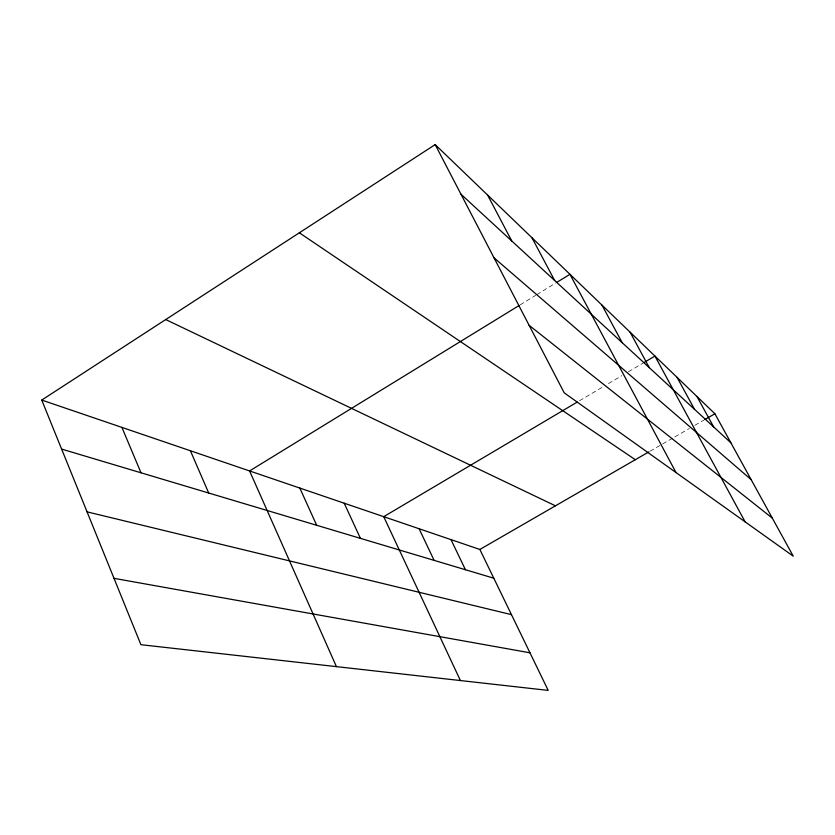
<?xml version="1.0" encoding="UTF-8"?>
<svg xmlns="http://www.w3.org/2000/svg" width="835" height="835" viewBox="0 0 835 835"><rect width="100%" height="100%" fill="white"/><g stroke="black" fill="none" stroke-linecap="round" stroke-linejoin="round"><path stroke-width="0.63" stroke-dasharray="4.17 3.13" d="M520.205 304.838L535.684 295.329M536.79 294.651L555.578 283.117M579.469 400.758L602.901 386.876M608.485 383.568L621.751 375.708M628.39 371.784L642.762 363.267M650.016 451.224L672.603 438.187M674.857 436.882L689.313 428.532M694.877 425.318L703.769 420.182"/><path stroke-width="1.25" d="M41.75 400.069L479.854 549.461L548.198 690.399L140.906 644.693L41.75 400.069L435.171 144.601L714.896 413.763L793.25 556.173L564.22 392.826L435.171 144.601M519.099 305.516L249.592 470.94L336.432 666.633M556.684 282.439L569.95 274.298L676.016 472.558M577.235 402.073L383.724 516.677L460.398 680.546M643.868 362.62L654.932 356.065L745.123 521.844M479.854 549.461L648.878 451.881M704.886 419.546L714.896 413.763M114.009 578.342L529.964 652.793M87.059 511.855L511.469 614.654M61.613 449.073L493.798 578.206M165.727 319.565L555.442 505.822M299.358 232.798L635.331 459.699M529.119 325.306L772.323 518.149M494.017 257.796L751.114 479.593M460.941 194.179L730.855 442.78M696.964 396.521L713.643 426.925M677.091 377.389L694.543 409.338M630.06 332.132L649.296 367.65M601.962 305.099L622.211 342.715M531.958 237.735L554.649 280.487M487.609 195.066L511.751 240.971M450.983 539.619L465.439 569.731M419.107 528.743L434.106 560.368M344.218 503.213L360.417 538.356M299.828 488.078L316.684 525.288M190.401 450.754L208.698 493.015M121.91 427.405L140.99 472.787"/></g></svg>
